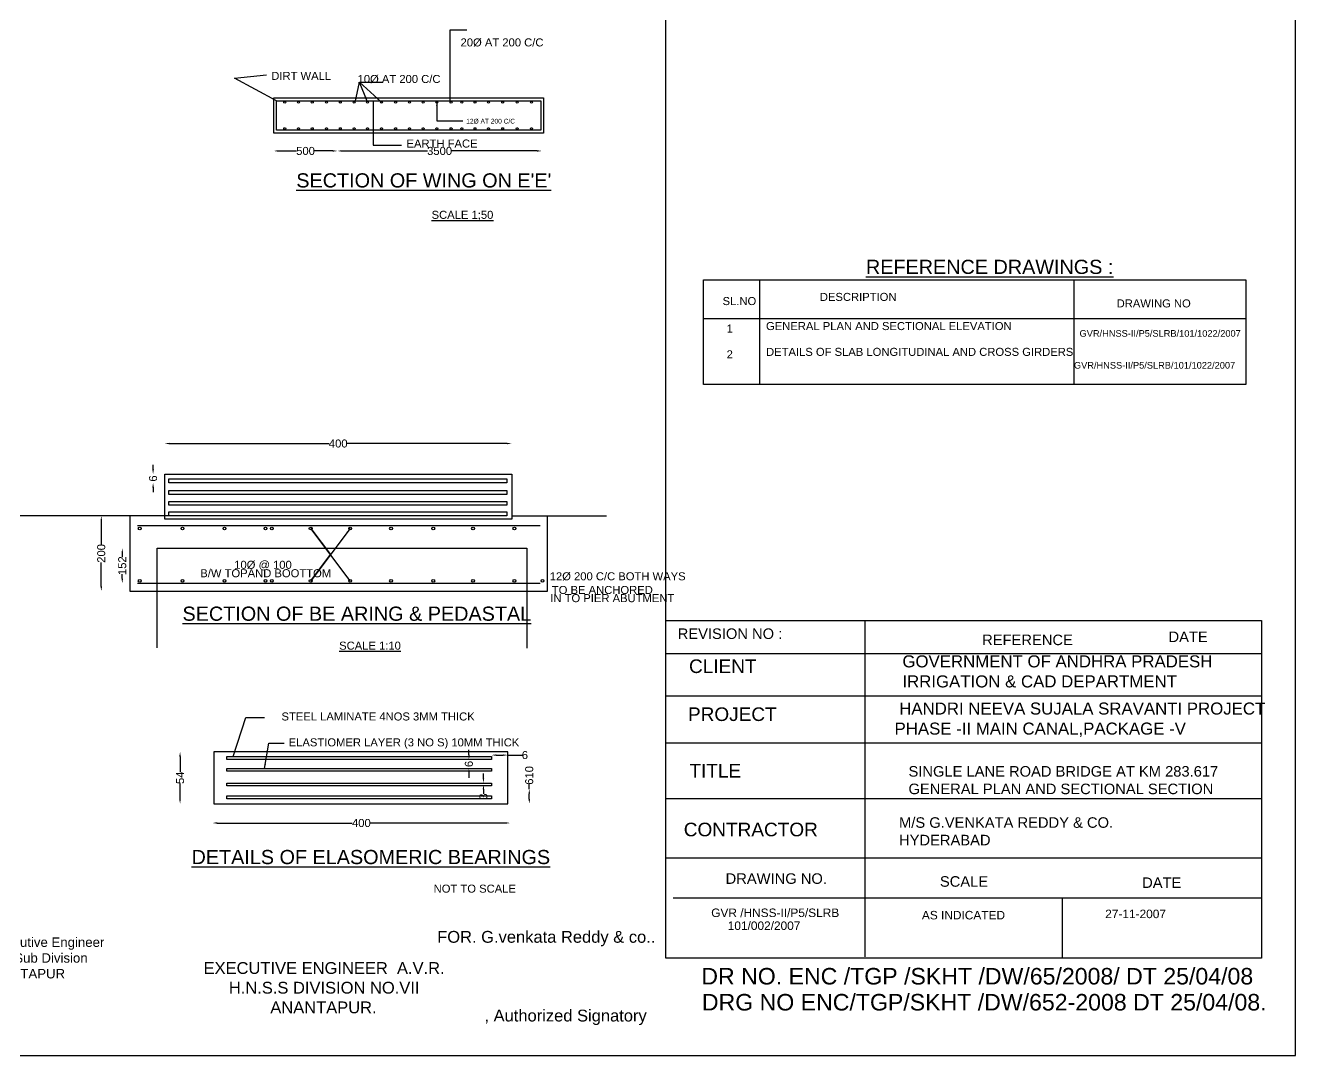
# Model space of a CAD drawing. Header units: millimetres. Extents: x 5124 to 2401919, y 2311 to 44369884.
# Drawn here: x 2388475 to 2401919, y 44348238 to 44359143 of the extents above; entities that cross this region are included whole.
import ezdxf

# ---------------------------------------------------------------- set-up
doc = ezdxf.new("R2010")
doc.units = ezdxf.units.MM
doc.header["$MEASUREMENT"] = 0
for name, color, linetype in [('DIMENSIONS', 7, 'Continuous'), ('DRAWING', 2, 'Continuous'), ('TEXT', 7, 'Continuous')]:
    doc.layers.add(name, color=color, linetype=linetype)
doc.styles.get("Standard").update_dxf_attribs({"font": 'arial.ttf', "height": 85})
doc.dimstyles.get("Standard").update_dxf_attribs({"dimtxt": 85, "dimasz": 50, "dimexe": 0.18, "dimexo": 0.0625, "dimgap": 0.09, "dimtad": 0, "dimdec": 0, "dimzin": 0, "dimdsep": 46, "dimtxsty": 'Standard', "dimcen": 0.09, "dimse1": 1, "dimse2": 1, "dimadec": 0, "dimazin": 0, "dimtfac": 1, "dimtdec": 0, "dimtofl": 0, "dimtmove": 0, "dimatfit": 3, "dimfxl": 1, "dimtolj": 1, "dimtzin": 0, "dimarcsym": 0})

# ---------------------------------------------------------------- blocks, each defined once
blk = doc.blocks.new('*D97')
at = {"layer": 'Defpoints', "color": 0, "transparency": 16777216}
for p in [(2391103, 44358003), (2391777, 44358003), (2391777, 44357814)]:
    blk.add_point(p, dxfattribs=at)
at = {"layer": 'TEXT', "color": 0, "lineweight": -2, "transparency": 16777216}
for p, q in [((2391153, 44357814), (2391346, 44357814)), ((2391727, 44357814), (2391534, 44357814))]:
    blk.add_line(p, q, dxfattribs=at)
at = {"layer": 'TEXT', "color": 0, "transparency": 16777216}
for points in [[(2391153, 44357823), (2391153, 44357806), (2391103, 44357814)], [(2391727, 44357823), (2391727, 44357806), (2391777, 44357814)]]:
    blk.add_solid(points, dxfattribs=at)
at = {"layer": 'TEXT', "color": 0, "transparency": 16777216, "insert": (2391440, 44357814), "char_height": 85, "attachment_point": 5}
blk.add_mtext('\\A1;500', dxfattribs=at)
blk = doc.blocks.new('*D98')
at = {"layer": 'Defpoints', "color": 0, "transparency": 16777216}
for p in [(2391777, 44357814), (2393940, 44357814), (2393940, 44357814)]:
    blk.add_point(p, dxfattribs=at)
at = {"layer": 'TEXT', "color": 0, "lineweight": -2, "transparency": 16777216}
for p, q in [((2391827, 44357814), (2392732, 44357814)), ((2393890, 44357814), (2392986, 44357814))]:
    blk.add_line(p, q, dxfattribs=at)
at = {"layer": 'TEXT', "color": 0, "transparency": 16777216}
for points in [[(2391827, 44357823), (2391827, 44357806), (2391777, 44357814)], [(2393890, 44357823), (2393890, 44357806), (2393940, 44357814)]]:
    blk.add_solid(points, dxfattribs=at)
at = {"layer": 'TEXT', "color": 0, "transparency": 16777216, "insert": (2392859, 44357814), "char_height": 85, "attachment_point": 5}
blk.add_mtext('\\A1;3500', dxfattribs=at)
blk = doc.blocks.new('*D156')
at = {"layer": 'Defpoints', "color": 0, "transparency": 16777216}
for p in [(2389278, 44353952), (2389582, 44353952), (2389582, 44353155)]:
    blk.add_point(p, dxfattribs=at)
at = {"layer": 'TEXT', "color": 0, "lineweight": -2, "transparency": 16777216}
for p, q in [((2389278, 44353902), (2389278, 44353648)), ((2389278, 44353205), (2389278, 44353459))]:
    blk.add_line(p, q, dxfattribs=at)
at = {"layer": 'TEXT', "color": 0, "transparency": 16777216}
for points in [[(2389270, 44353902), (2389287, 44353902), (2389278, 44353952)], [(2389270, 44353205), (2389287, 44353205), (2389278, 44353155)]]:
    blk.add_solid(points, dxfattribs=at)
at = {"layer": 'TEXT', "color": 0, "transparency": 16777216, "insert": (2389278, 44353554), "char_height": 85, "attachment_point": 5, "rotation": 90}
blk.add_mtext('\\A1;200', dxfattribs=at)
blk = doc.blocks.new('*D157')
at = {"layer": 'Defpoints', "color": 0, "transparency": 16777216}
for p in [(2389500, 44353609), (2389870, 44353609), (2389870, 44353238)]:
    blk.add_point(p, dxfattribs=at)
at = {"layer": 'TEXT', "color": 0, "lineweight": -2, "transparency": 16777216}
for p, q in [((2389500, 44353559), (2389500, 44353513)), ((2389500, 44353288), (2389500, 44353334))]:
    blk.add_line(p, q, dxfattribs=at)
at = {"layer": 'TEXT', "color": 0, "transparency": 16777216}
for points in [[(2389492, 44353559), (2389509, 44353559), (2389500, 44353609)], [(2389492, 44353288), (2389509, 44353288), (2389500, 44353238)]]:
    blk.add_solid(points, dxfattribs=at)
at = {"layer": 'TEXT', "color": 0, "transparency": 16777216, "insert": (2389500, 44353424), "char_height": 85, "attachment_point": 5, "rotation": 90}
blk.add_mtext('\\A1;152', dxfattribs=at)
blk = doc.blocks.new('*D158')
at = {"layer": 'Defpoints', "color": 0, "transparency": 16777216}
for p in [(2389826, 44354393), (2390042, 44354393), (2390042, 44354301)]:
    blk.add_point(p, dxfattribs=at)
at = {"layer": 'TEXT', "color": 0, "lineweight": -2, "transparency": 16777216}
for p, q in [((2389826, 44354443), (2389826, 44354493)), ((2389826, 44354251), (2389826, 44354201))]:
    blk.add_line(p, q, dxfattribs=at)
at = {"layer": 'TEXT', "color": 0, "transparency": 16777216}
for points in [[(2389818, 44354443), (2389835, 44354443), (2389826, 44354393)], [(2389818, 44354251), (2389835, 44354251), (2389826, 44354301)]]:
    blk.add_solid(points, dxfattribs=at)
at = {"layer": 'TEXT', "color": 0, "transparency": 16777216, "insert": (2389826, 44354347), "char_height": 85, "attachment_point": 5, "rotation": 90}
blk.add_mtext('\\A1;6', dxfattribs=at)
blk = doc.blocks.new('*D159')
at = {"layer": 'Defpoints', "color": 0, "transparency": 16777216}
for p in [(2393622, 44354717), (2389949, 44354393), (2393622, 44354393)]:
    blk.add_point(p, dxfattribs=at)
at = {"layer": 'TEXT', "color": 0, "lineweight": -2, "transparency": 16777216}
for p, q in [((2389999, 44354717), (2391690, 44354717)), ((2393572, 44354717), (2391881, 44354717))]:
    blk.add_line(p, q, dxfattribs=at)
at = {"layer": 'TEXT', "color": 0, "transparency": 16777216}
for points in [[(2389999, 44354725), (2389999, 44354709), (2389949, 44354717)], [(2393572, 44354725), (2393572, 44354709), (2393622, 44354717)]]:
    blk.add_solid(points, dxfattribs=at)
at = {"layer": 'TEXT', "color": 0, "transparency": 16777216, "insert": (2391786, 44354717), "char_height": 85, "attachment_point": 5}
blk.add_mtext('\\A1;400', dxfattribs=at)
blk = doc.blocks.new('*D160')
at = {"layer": 'Defpoints', "color": 0, "transparency": 16777216}
for p in [(2390112, 44351453), (2390470, 44351453), (2390470, 44350904)]:
    blk.add_point(p, dxfattribs=at)
at = {"layer": 'TEXT', "color": 0, "lineweight": -2, "transparency": 16777216}
for p, q in [((2390112, 44351403), (2390112, 44351239)), ((2390112, 44350954), (2390112, 44351118))]:
    blk.add_line(p, q, dxfattribs=at)
at = {"layer": 'TEXT', "color": 0, "transparency": 16777216}
for points in [[(2390103, 44351403), (2390120, 44351403), (2390112, 44351453)], [(2390103, 44350954), (2390120, 44350954), (2390112, 44350904)]]:
    blk.add_solid(points, dxfattribs=at)
at = {"layer": 'TEXT', "color": 0, "transparency": 16777216, "insert": (2390112, 44351179), "char_height": 85, "attachment_point": 5, "rotation": 90}
blk.add_mtext('\\A1;54', dxfattribs=at)
blk = doc.blocks.new('*D161')
at = {"layer": 'Defpoints', "color": 0, "transparency": 16777216}
for p in [(2393408, 44351454), (2393582, 44351454), (2393582, 44351419)]:
    blk.add_point(p, dxfattribs=at)
at = {"layer": 'TEXT', "color": 0, "lineweight": -2, "transparency": 16777216}
for p, q in [((2393458, 44351419), (2393532, 44351419)), ((2393582, 44351419), (2393734, 44351419))]:
    blk.add_line(p, q, dxfattribs=at)
at = {"layer": 'TEXT', "color": 0, "transparency": 16777216}
for points in [[(2393458, 44351427), (2393458, 44351411), (2393408, 44351419)], [(2393532, 44351427), (2393532, 44351411), (2393582, 44351419)]]:
    blk.add_solid(points, dxfattribs=at)
at = {"layer": 'TEXT', "color": 0, "transparency": 16777216, "insert": (2393762, 44351419), "char_height": 85, "attachment_point": 5}
blk.add_mtext('\\A1;6', dxfattribs=at)
blk = doc.blocks.new('*D162')
at = {"layer": 'Defpoints', "color": 0, "transparency": 16777216}
for p in [(2393605, 44350700), (2390456, 44350576), (2393605, 44350576)]:
    blk.add_point(p, dxfattribs=at)
at = {"layer": 'TEXT', "color": 0, "lineweight": -2, "transparency": 16777216}
for p, q in [((2390506, 44350700), (2391935, 44350700)), ((2393555, 44350700), (2392126, 44350700))]:
    blk.add_line(p, q, dxfattribs=at)
at = {"layer": 'TEXT', "color": 0, "transparency": 16777216}
for points in [[(2390506, 44350709), (2390506, 44350692), (2390456, 44350700)], [(2393555, 44350709), (2393555, 44350692), (2393605, 44350700)]]:
    blk.add_solid(points, dxfattribs=at)
at = {"layer": 'TEXT', "color": 0, "transparency": 16777216, "insert": (2392031, 44350700), "char_height": 85, "attachment_point": 5}
blk.add_mtext('\\A1;400', dxfattribs=at)
blk = doc.blocks.new('*D163')
at = {"layer": 'Defpoints', "color": 0, "transparency": 16777216}
for p in [(2393582, 44351060), (2393808, 44351060), (2393582, 44350904)]:
    blk.add_point(p, dxfattribs=at)
at = {"layer": 'TEXT', "color": 0, "lineweight": -2, "transparency": 16777216}
for p, q in [((2393808, 44351060), (2393808, 44351110)), ((2393808, 44350954), (2393808, 44351010))]:
    blk.add_line(p, q, dxfattribs=at)
at = {"layer": 'TEXT', "color": 0, "transparency": 16777216}
for points in [[(2393800, 44351010), (2393817, 44351010), (2393808, 44351060)], [(2393800, 44350954), (2393817, 44350954), (2393808, 44350904)]]:
    blk.add_solid(points, dxfattribs=at)
at = {"layer": 'TEXT', "color": 0, "transparency": 16777216, "insert": (2393808, 44351204), "char_height": 85, "attachment_point": 5, "rotation": 90}
blk.add_mtext('\\A1;610', dxfattribs=at)
blk = doc.blocks.new('*D179')
at = {"layer": 'Defpoints', "color": 0, "transparency": 16777216}
for p in [(2393323, 44351108), (2393408, 44351123), (2393408, 44351108)]:
    blk.add_point(p, dxfattribs=at)
at = {"layer": 'TEXT', "color": 0, "lineweight": -2, "transparency": 16777216}
for p, q in [((2393323, 44351173), (2393323, 44351223)), ((2393323, 44351058), (2393323, 44351008))]:
    blk.add_line(p, q, dxfattribs=at)
at = {"layer": 'TEXT', "color": 0, "transparency": 16777216}
for points in [[(2393315, 44351173), (2393331, 44351173), (2393323, 44351123)], [(2393315, 44351058), (2393331, 44351058), (2393323, 44351108)]]:
    blk.add_solid(points, dxfattribs=at)
at = {"layer": 'TEXT', "color": 0, "transparency": 16777216, "insert": (2393323, 44350980), "char_height": 85, "attachment_point": 5, "rotation": 90}
blk.add_mtext('\\A1;3', dxfattribs=at)
blk = doc.blocks.new('*D180')
at = {"layer": 'Defpoints', "color": 0, "transparency": 16777216}
for p in [(2393169, 44351373), (2393185, 44351373), (2393185, 44351278)]:
    blk.add_point(p, dxfattribs=at)
at = {"layer": 'TEXT', "color": 0, "lineweight": -2, "transparency": 16777216}
for p, q in [((2393169, 44351423), (2393169, 44351473)), ((2393169, 44351228), (2393169, 44351178))]:
    blk.add_line(p, q, dxfattribs=at)
at = {"layer": 'TEXT', "color": 0, "transparency": 16777216}
for points in [[(2393161, 44351423), (2393178, 44351423), (2393169, 44351373)], [(2393161, 44351228), (2393178, 44351228), (2393169, 44351278)]]:
    blk.add_solid(points, dxfattribs=at)
at = {"layer": 'TEXT', "color": 0, "transparency": 16777216, "insert": (2393169, 44351325), "char_height": 85, "attachment_point": 5, "rotation": 90}
blk.add_mtext('\\A1;6', dxfattribs=at)

msp = doc.modelspace()

# ---------------------------------------------------------------- linework, layer by layer
at = {"layer": 'DIMENSIONS', "color": 0}
msp.add_lwpolyline([(2401560.2, 44349270.3), (2395251.9, 44349270.3), (2395251.9, 44352843.3), (2401560.2, 44352843.3)], close=True, dxfattribs=at)
for points in [[(2397364.6, 44349284.8), (2397364.6, 44352843.3)], [(2395251.9, 44352492.8), (2401560.2, 44352492.8)], [(2395251.9, 44352047), (2401560.2, 44352047)], [(2395251.9, 44351548.7), (2401560.2, 44351548.7)], [(2395251.9, 44350961.3), (2401560.2, 44350961.3)], [(2395251.9, 44350331.9), (2401560.2, 44350331.9)], [(2395329.6, 44349908.5), (2401557.7, 44349908.5)], [(2399452.2, 44349278.5), (2399452.2, 44349908.5)]]:
    msp.add_lwpolyline(points, dxfattribs=at)
at = {"layer": 'DRAWING', "color": 0}
for points in [[(2391103.2, 44358376.4), (2393960.3, 44358376.4), (2393960.3, 44358002.7), (2391103.2, 44358002.7)], [(2391134, 44358345.5), (2393929.4, 44358345.5), (2393929.4, 44358033.6), (2391134, 44358033.6)], [(2389949, 44354393.5), (2393622.4, 44354393.5), (2393622.4, 44353917.9), (2389949, 44353917.9)], [(2389992.3, 44354342), (2393569.6, 44354342), (2393569.6, 44354301.5), (2389992.3, 44354301.5)], [(2389992.3, 44354219.7), (2393569.6, 44354219.7), (2393569.6, 44354179.2), (2389992.3, 44354179.2)], [(2389992.3, 44354104.6), (2393569.6, 44354104.6), (2393569.6, 44354064.1), (2389992.3, 44354064.1)], [(2389992.3, 44353992.9), (2393569.6, 44353992.9), (2393569.6, 44353952.4), (2389992.3, 44353952.4)], [(2390469.7, 44350903.8), (2393582.2, 44350903.8), (2393582.2, 44351454), (2390469.7, 44351454)], [(2390607.5, 44351403.2), (2393408.1, 44351403.2), (2393408.1, 44351373.1), (2390607.5, 44351373.1)], [(2390607.5, 44351277.7), (2393408.1, 44351277.7), (2393408.1, 44351247.6), (2390607.5, 44351247.6)], [(2390607.5, 44351122.8), (2393408.1, 44351122.8), (2393408.1, 44351092.8), (2390607.5, 44351092.8)], [(2390607.5, 44350986.9), (2393408.1, 44350986.9), (2393408.1, 44350956.8), (2390607.5, 44350956.8)]]:
    msp.add_lwpolyline(points, close=True, dxfattribs=at)
for points in [[(2389992.3, 44353952.4), (2388051.6, 44353952.4)], [(2389581.8, 44353952.4), (2389581.8, 44353155.2), (2394002.1, 44353155.2), (2394002.1, 44353952.4)], [(2393622.4, 44353952.4), (2394626.6, 44353952.4)], [(2389660.4, 44353849.6), (2393922.8, 44353849.6)], [(2389869.7, 44352555.8), (2389869.7, 44353609), (2393781.2, 44353609), (2393781.2, 44352551.7)], [(2389660.4, 44353238.4), (2393922.8, 44353238.4)]]:
    msp.add_lwpolyline(points, dxfattribs=at)
for centre, radius in [((2391219.3, 44358330.2), 10.4), ((2391365.5, 44358330.2), 10.4), ((2391511.7, 44358330.2), 10.4), ((2391662.6, 44358330.2), 10.4), ((2391808.4, 44358330.2), 10.4), ((2391954.2, 44358330.2), 10.4), ((2392096.6, 44358330.2), 10.4), ((2392242.7, 44358330.2), 10.4), ((2392393.7, 44358330.2), 10.4), ((2392539.5, 44358330.2), 10.4), ((2392685.2, 44358330.2), 10.4), ((2392829.7, 44358330.2), 10.4), ((2392979.9, 44358330.2), 10.4), ((2393093.1, 44358330.2), 10.4), ((2393233.7, 44358330.2), 10.4), ((2393375.6, 44358330.2), 10.4), ((2393526.5, 44358330.2), 10.4), ((2393680.1, 44358330.2), 10.4), ((2393831.1, 44358330.2), 10.4), ((2391219.3, 44358049.9), 10.4), ((2391365.5, 44358049.9), 10.4), ((2391511.7, 44358049.9), 10.4), ((2391662.6, 44358049.9), 10.4), ((2391808.4, 44358049.9), 10.4), ((2391954.2, 44358049.9), 10.4), ((2392096.6, 44358049.9), 10.4), ((2392242.7, 44358049.9), 10.4), ((2392393.7, 44358049.9), 10.4), ((2392539.5, 44358049.9), 10.4), ((2392685.2, 44358049.9), 10.4), ((2392829.7, 44358049.9), 10.4), ((2392979.9, 44358049.9), 10.4), ((2393093.1, 44358049.9), 10.4), ((2393233.7, 44358049.9), 10.4), ((2393375.6, 44358049.9), 10.4), ((2393526.5, 44358049.9), 10.4), ((2393680.1, 44358049.9), 10.4), ((2393831.1, 44358049.9), 10.4), ((2389685.1, 44353817.7), 15.1), ((2390138, 44353817.7), 15.1), ((2390581.8, 44353817.7), 15.1), ((2391016.2, 44353817.7), 15.1), ((2391082.6, 44353817.7), 15.1), ((2391494.3, 44353817.7), 15.1), ((2391912.5, 44353817.7), 15.1), ((2392345.1, 44353817.7), 15.1), ((2392792.5, 44353817.7), 15.1), ((2393212.6, 44353817.7), 15.1), ((2393650.5, 44353817.7), 15.1), ((2389685.1, 44353264.5), 15.1), ((2390138, 44353264.5), 15.1), ((2390581.8, 44353264.5), 15.1), ((2391494.3, 44353264.5), 15.1), ((2391912.5, 44353264.5), 15.1), ((2392345.1, 44353264.5), 15.1), ((2392792.5, 44353264.5), 15.1), ((2393212.6, 44353264.5), 15.1), ((2393650.5, 44353264.5), 15.1), ((2393948.3, 44353264.5), 15.1)]:
    msp.add_circle(centre, radius, dxfattribs=at)
at = {"layer": 'TEXT'}
msp.add_lwpolyline([(2401919.4, 44369883.7), (2370580.1, 44369883.7), (2370580.1, 44348238.1), (2401919.4, 44348238.1)], close=True, dxfattribs=at)
msp.add_lwpolyline([(2395251.9, 44352843.3), (2395251.9, 44369883.7)], dxfattribs=at)
at = {"layer": 'TEXT', "color": 0}
msp.add_lwpolyline([(2395650.6, 44356448.7), (2401393.1, 44356448.7), (2401393.1, 44355341.7), (2395650.6, 44355341.7)], close=True, dxfattribs=at)
for points in [[(2396244, 44356448.7), (2396244, 44355341.7)], [(2399573.4, 44356448.7), (2399573.4, 44355341.7)], [(2395650.6, 44356040.2), (2401393.1, 44356040.2)]]:
    msp.add_lwpolyline(points, dxfattribs=at)
for centre in [(2391016.2, 44353264.5), (2391082.6, 44353264.5)]:
    msp.add_circle(centre, 15.1, dxfattribs=at)

# ---------------------------------------------------------------- texts
at = {"layer": 'DIMENSIONS', "color": 0}
for s, height, p in [('%%UREFERENCE DRAWINGS :', 150, (2397371.6, 44356512.3)), ('GVR/HNSS-II/P5/SLRB/101/1022/2007 ', 70, (2399632.5, 44355847.6)), ('GVR/HNSS-II/P5/SLRB/101/1022/2007', 70, (2399573.4, 44355510.4)), ('GVR /HNSS-II/P5/SLRB ', 90, (2395733.8, 44349704.7)), ('AS INDICATED ', 90, (2397963.9, 44349679.7)), ('27-11-2007', 90, (2399904.4, 44349693)), (' 101/002/2007', 90, (2395874, 44349568))]:
    msp.add_text(s, height=height, dxfattribs=at).set_placement(p)
at = {"layer": 'TEXT', "color": 0}
for s, height, p in [('20Ø AT 200 C/C', 85, (2393080.8, 44358920.8)), ('DIRT WALL', 85, (2391077.2, 44358566.8)), ('10Ø AT 200 C/C', 85, (2391990.7, 44358533.7)), ('12Ø AT 200 C/C', 50, (2393141, 44358104.5)), ('EARTH FACE', 85, (2392508.7, 44357850.1)), ("%%USECTION OF WING ON E'E'", 150, (2391342.4, 44357427.6)), ('%%USCALE 1;50', 85, (2392774.3, 44357095.7)), ('DESCRIPTION ', 85, (2396883.8, 44356226.7)), ('SL.NO ', 85, (2395854.2, 44356182.7)), ('DRAWING NO ', 85, (2400025.1, 44356157.9)), ('1', 85, (2395897.3, 44355892.2)), ('GENERAL PLAN AND SECTIONAL ELEVATION ', 85, (2396314.2, 44355918.1)), ('2', 85, (2395897.3, 44355619.1)), ('DETAILS OF SLAB LONGITUDINAL AND CROSS GIRDERS ', 85, (2396314.2, 44355645)), ('10Ø @ 100', 85, (2390685.1, 44353391.2)), ('B/W TOPAND BOOTTOM', 85, (2390325.9, 44353301.6)), ('12Ø 200 C/C BOTH WAYS', 85, (2394024.5, 44353269.3)), ('TO BE ANCHORED', 85, (2394047.2, 44353124.5)), ('IN TO PIER ABUTMENT', 85, (2394030.5, 44353038.1)), ('%%USECTION OF BE ARING & PEDASTAL', 150, (2390137.6, 44352841)), ('REVISION NO :', 111.427, (2395379.1, 44352648.5)), ('REFERENCE ', 111.43, (2398601.8, 44352583)), ('DATE ', 111.43, (2400574.3, 44352615.7)), ('%%USCALE 1:10', 85, (2391795.5, 44352535.1)), ('CLIENT ', 144, (2395499, 44352288)), ('STEEL LAMINATE 4NOS 3MM THICK', 85, (2391185.3, 44351785.5)), ('PROJECT ', 144, (2395488, 44351780.1)), ('ELASTIOMER LAYER (3 NO S) 10MM THICK', 85, (2391261.7, 44351511.3)), ('TITLE ', 144, (2395503.1, 44351181.5)), ('CONTRACTOR', 144, (2395443.4, 44350559.5)), ('%%UDETAILS OF ELASOMERIC BEARINGS', 150, (2390233.4, 44350265.1)), ('DRAWING NO. ', 111.427, (2395886.4, 44350056.1)), ('SCALE ', 111.43, (2398154.5, 44350025.7)), ('DATE ', 111.43, (2400295.2, 44350012.7)), ('NOT TO SCALE', 85, (2392795.9, 44349963)), ('DR NO. ENC /TGP /SKHT /DW/65/2008/ DT 25/04/08 ', 175, (2395629.3, 44348990.8)), ('DRG NO ENC/TGP/SKHT /DW/652-2008 DT 25/04/08.', 175, (2395635.2, 44348715.6))]:
    msp.add_text(s, height=height, dxfattribs=at).set_placement(p)
at = {"layer": 'TEXT', "color": 0, "attachment_point": 1}
for s, insert, char_height, width in [('GOVERNMENT OF ANDHRA PRADESH  IRRIGATION & CAD DEPARTMENT ', (2397757.6, 44352475), 127.346, 3381.827), (' HANDRI NEEVA SUJALA SRAVANTI PROJECT PHASE -II MAIN CANAL,PACKAGE -V', (2397674.5, 44351975.6), 127.346, 3925.967), ('SINGLE LANE ROAD BRIDGE AT KM 283.617 GENERAL PLAN AND SECTIONAL SECTION ', (2397822.1, 44351302.7), 111.427, 3287.516), ('M/S G.VENKATA REDDY & CO.  HYDERABAD ', (2397722, 44350760.9), 111.427, 2309.42), ('\\pi239.33;Deputy Executive Engineer  \\P\\pi427.94;H.N.S.S Sub Division  \\P\\pi647.55;ANANTAPUR ', (2387386, 44349488.5), 100, 2154.928), ('FOR. G.venkata Reddy & co..\\P\\P\\P\\P^I, Authorized Signatory ', (2392833.5, 44349557.6), 125, 2514.845), ('\\pi24.301;EXECUTIVE ENGINEER  A.V.R. \\P\\pi291.52;H.N.S.S DIVISION NO.VII \\P\\pi730.64;ANANTAPUR.', (2390336.5, 44349227.5), 125, 2571.623)]:
    msp.add_mtext(s, dxfattribs=dict(at, insert=insert, char_height=char_height, width=width))

# ---------------------------------------------------------------- dimensions: what is measured, and where the dimension line sits
at = {"layer": 'TEXT', "color": 0}
for base, p1, p2, text, picture, middle in [((2391777.5, 44357814.5), (2391103.2, 44358002.7), (2391777.5, 44358002.7), '500', '*D97', (2391440.3, 44357814.5)), ((2393940.1, 44357814.5), (2391777.5, 44357814.5), (2393940.1, 44357814.5), '3500', '*D98', (2392858.8, 44357814.5)), ((2393622.4, 44354717), (2389949, 44354393.5), (2393622.4, 44354393.5), '400', '*D159', (2391785.7, 44354717)), ((2393605.2, 44350700.4), (2390456, 44350576.1), (2393605.2, 44350576.1), '400', '*D162', (2392030.6, 44350700.4))]:
    dim = msp.add_linear_dim(base=base, p1=p1, p2=p2, text=text, dimstyle='Standard', dxfattribs=at)
    dim.commit()
    dim.dimension.update_dxf_attribs({"geometry": picture, "text_midpoint": middle})
for base, p1, p2, text, picture, middle in [((2389826.4, 44354393.5), (2390042, 44354301.5), (2390042, 44354393.5), '6', '*D158', (2389826.4, 44354347.5)), ((2389278.5, 44353952.4), (2389581.8, 44353155.2), (2389581.8, 44353952.4), '200', '*D156', (2389278.5, 44353553.8)), ((2389500.2, 44353609), (2389869.7, 44353238.4), (2389869.7, 44353609), '152', '*D157', (2389500.2, 44353423.7)), ((2393169.5, 44351373.1), (2393185.4, 44351277.7), (2393185.4, 44351373.1), '6', '*D180', (2393169.5, 44351325.4)), ((2390111.8, 44351453.5), (2390469.7, 44350903.8), (2390469.7, 44351453.5), '54', '*D160', (2390111.8, 44351178.7)), ((2393323, 44351107.8), (2393408.1, 44351122.8), (2393408.1, 44351107.8), '3', '*D179', (2393323, 44350979.9)), ((2393808.5, 44351060.1), (2393582.2, 44350903.8), (2393582.2, 44351060.1), '610', '*D163', (2393808.5, 44351204.1))]:
    dim = msp.add_linear_dim(base=base, p1=p1, p2=p2, angle=90, text=text, dimstyle='Standard', dxfattribs=at)
    dim.commit()
    dim.dimension.update_dxf_attribs({"geometry": picture, "text_midpoint": middle})
dim = msp.add_linear_dim(base=(2393582.2, 44351419.1), p1=(2393408.1, 44351454), p2=(2393582.2, 44351454), text='6', dimstyle='Standard', dxfattribs=at)
dim.commit()
dim.dimension.update_dxf_attribs({"geometry": '*D161', "text_midpoint": (2393762, 44351419.1), "dimtype": 160})

# ---------------------------------------------------------------- leaders
at = {"layer": 'DRAWING', "color": 0}
for points in [[(2391912.5, 44353817.7), (2391494.3, 44353264.5)], [(2391912.5, 44353264.5), (2391494.3, 44353817.7)], [(2391494.3, 44353817.7), (2391703.4, 44353541.1)], [(2391494.3, 44353264.5), (2391703.4, 44353541.1)]]:
    msp.add_leader(points, dimstyle='Standard', override={"dimgap": 0.09, "dimtad": 0}, dxfattribs=at)
at = {"layer": 'TEXT', "color": 0}
for points in [[(2392969.7, 44358332.3), (2392969.7, 44359095.5), (2393145.8, 44359095.5)], [(2391134, 44358345.5), (2390686.4, 44358584), (2391026.5, 44358618.8)], [(2391964.1, 44358327.1), (2392011.4, 44358542.1)], [(2392092.7, 44358339.8), (2392011.4, 44358542.1)], [(2392242.7, 44358330.2), (2392011.4, 44358542.1), (2392253.5, 44358542.1)], [(2392156.9, 44358345.5), (2392156.9, 44357876.6), (2392456.4, 44357876.6)], [(2392829.7, 44358340.6), (2392829.7, 44358134.8), (2393105.1, 44358134.8)], [(2390673.7, 44351403.2), (2390809.6, 44351815.7), (2391005.3, 44351815.7)], [(2391005.3, 44351277.7), (2391051.4, 44351546.4), (2391214.9, 44351546.4)]]:
    msp.add_leader(points, dimstyle='Standard', override={"dimgap": 0.09, "dimtad": 0}, dxfattribs=at)

doc.saveas('drawing.dxf')
